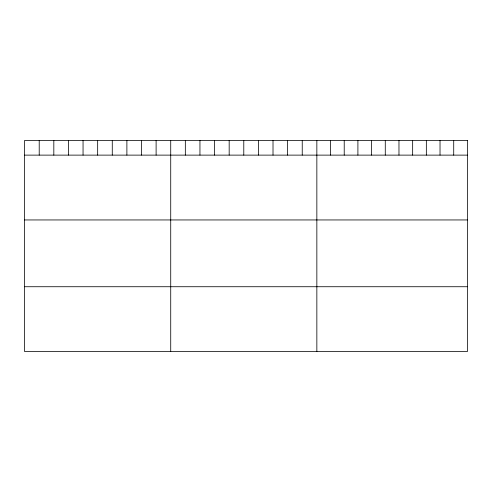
<?xml version="1.0" encoding="UTF-8"?>
<svg xmlns="http://www.w3.org/2000/svg" width="492" height="492" viewBox="0 0 492 492"><rect width="100%" height="100%" fill="white"/><g stroke="black" fill="none" stroke-linecap="round" stroke-linejoin="round"><path stroke-width="0.74" d="M24.6 155.121L467.4 155.121M24.6 219.949L467.4 219.949M24.6 286.731L467.4 286.731M453.716 140.441L453.716 155.121M440.026 140.441L440.026 155.121M426.343 140.441L426.343 155.121M412.653 140.441L412.653 155.121M398.969 140.441L398.969 155.121M385.279 140.441L385.279 155.121M371.595 140.441L371.595 155.121M357.905 140.441L357.905 155.121M344.222 140.441L344.222 155.121M330.532 140.441L330.532 155.121M316.848 140.441L316.848 351.559M302.236 140.441L302.236 155.121M287.623 140.441L287.623 155.121M273.011 140.441L273.011 155.121M258.398 140.441L258.398 155.121M243.786 140.441L243.786 155.121M229.174 140.441L229.174 155.121M214.561 140.441L214.561 155.121M199.949 140.441L199.949 155.121M185.336 140.441L185.336 155.121M170.724 140.441L170.724 351.559M156.112 140.441L156.112 155.121M141.499 140.441L141.499 155.121M126.887 140.441L126.887 155.121M112.274 140.441L112.274 155.121M97.662 140.441L97.662 155.121M83.05 140.441L83.05 155.121M68.437 140.441L68.437 155.121M53.825 140.441L53.825 155.121M39.212 140.441L39.212 155.121M467.4 140.441L24.6 140.441L24.6 351.559L467.4 351.559L467.4 140.441"/></g></svg>
